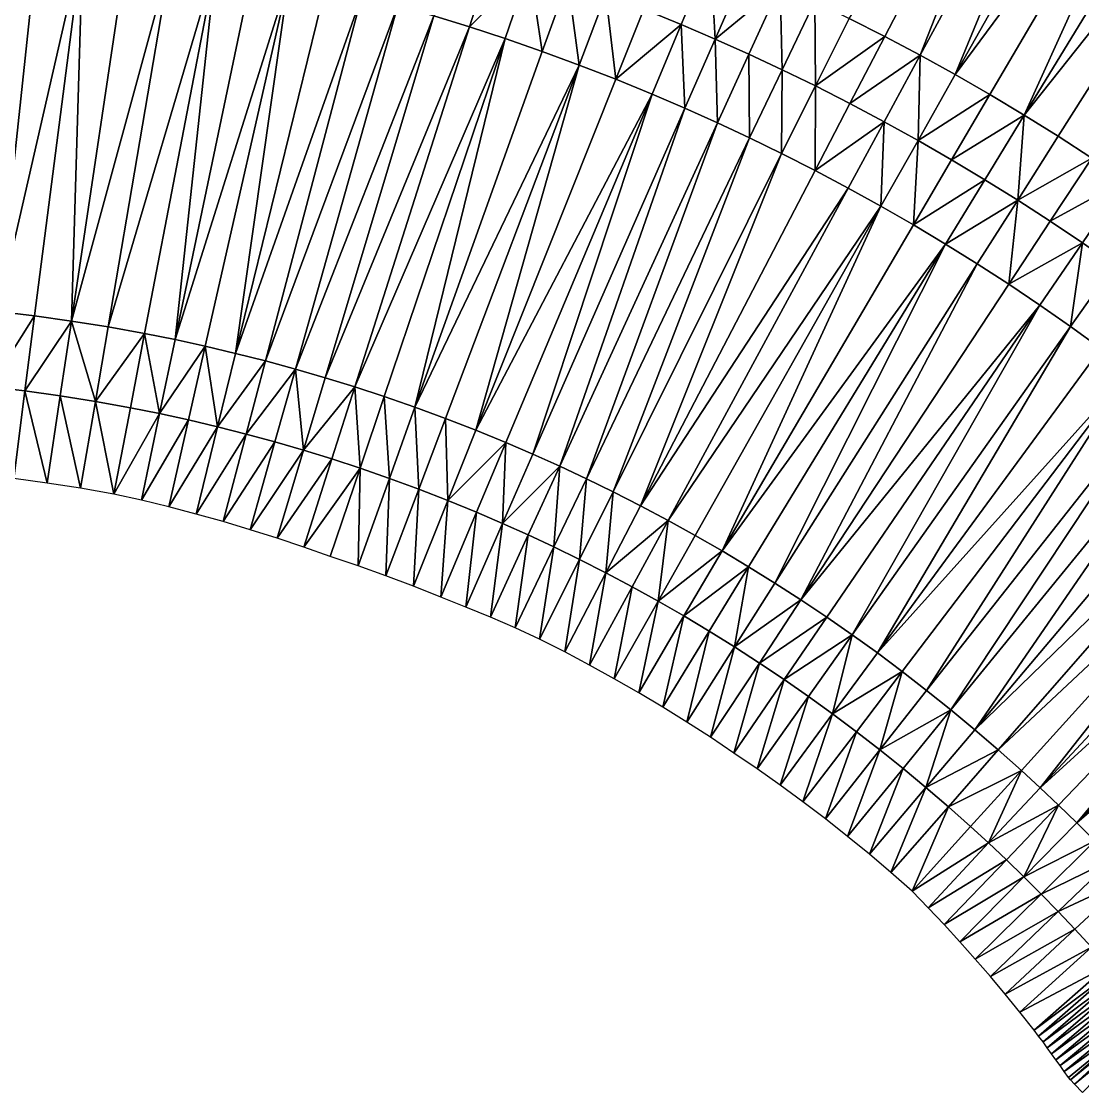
# Model space of a CAD drawing. Extents: x 2699 to 2890, y 1177 to 1225.
# Drawn here: x 2786.2 to 2803.32, y 1191.38 to 1208.67 of the extents above; entities that cross this region are included whole.
import ezdxf

# ---------------------------------------------------------------- set-up
doc = ezdxf.new("R2010")
doc.units = 0

msp = doc.modelspace()

# ---------------------------------------------------------------- linework, layer by layer
for points in [[(2800.126, 1208.422, 597.439), (2799.55, 1208.715, 597.433), (2802.938, 1213.831, 597.622)], [(2800.126, 1208.422, 597.439), (2802.938, 1213.831, 597.622), (2800.696, 1208.119, 597.445)], [(2802.938, 1213.831, 597.622), (2803.601, 1213.479, 597.628), (2800.696, 1208.119, 597.445)], [(2801.261, 1207.807, 597.451), (2800.696, 1208.119, 597.445), (2803.601, 1213.479, 597.628)], [(2801.261, 1207.807, 597.451), (2803.601, 1213.479, 597.628), (2804.257, 1213.116, 597.634)], [(2801.261, 1207.807, 597.451), (2804.257, 1213.116, 597.634), (2804.907, 1212.742, 597.64)], [(2801.261, 1207.807, 597.451), (2804.907, 1212.742, 597.64), (2801.821, 1207.485, 597.457)], [(2802.375, 1207.153, 597.464), (2801.821, 1207.485, 597.457), (2804.907, 1212.742, 597.64)], [(2802.375, 1207.153, 597.464), (2804.907, 1212.742, 597.64), (2805.551, 1212.357, 597.646)], [(2802.375, 1207.153, 597.464), (2805.551, 1212.357, 597.646), (2806.188, 1211.961, 597.652)], [(2802.375, 1207.153, 597.464), (2806.188, 1211.961, 597.652), (2802.924, 1206.812, 597.47)], [(2803.466, 1206.461, 597.476), (2802.924, 1206.812, 597.47), (2806.188, 1211.961, 597.652)], [(2785.987, 1210.093, 597.219), (2786.469, 1210.044, 597.231), (2785.817, 1203.983, 597.17)], [(2786.469, 1210.044, 597.231), (2787.188, 1209.959, 597.249), (2785.817, 1203.983, 597.17)], [(2786.412, 1203.913, 597.194), (2785.817, 1203.983, 597.17), (2787.188, 1209.959, 597.249)], [(2786.412, 1203.913, 597.194), (2787.188, 1209.959, 597.249), (2787.006, 1203.831, 597.218)], [(2787.188, 1209.959, 597.249), (2787.905, 1209.86, 597.266), (2787.006, 1203.831, 597.218)], [(2787.006, 1203.831, 597.218), (2787.905, 1209.86, 597.266), (2788.62, 1209.746, 597.282)], [(2787.597, 1203.736, 597.24), (2787.006, 1203.831, 597.218), (2788.62, 1209.746, 597.282)], [(2787.597, 1203.736, 597.24), (2788.62, 1209.746, 597.282), (2789.333, 1209.617, 597.297)], [(2787.597, 1203.736, 597.24), (2789.333, 1209.617, 597.297), (2788.187, 1203.63, 597.262)], [(2788.677, 1203.532, 597.28), (2788.187, 1203.63, 597.262), (2789.333, 1209.617, 597.297)], [(2789.925, 1209.498, 597.309), (2788.677, 1203.532, 597.28), (2789.333, 1209.617, 597.297)], [(2793.429, 1208.576, 597.372), (2792.852, 1208.755, 597.363), (2793.799, 1209.738, 597.335)], [(2793.429, 1208.576, 597.372), (2793.799, 1209.738, 597.335), (2794.393, 1209.543, 597.344)], [(2796.237, 1208.864, 597.367), (2797.315, 1209.74, 597.41), (2796.843, 1208.616, 597.374)], [(2797.39, 1208.381, 597.379), (2796.843, 1208.616, 597.374), (2797.315, 1209.74, 597.41)], [(2797.88, 1209.498, 597.416), (2797.39, 1208.381, 597.379), (2797.315, 1209.74, 597.41)], [(2788.677, 1203.532, 597.28), (2789.925, 1209.498, 597.309), (2790.515, 1209.37, 597.321)], [(2793.429, 1208.576, 597.372), (2794.393, 1209.543, 597.344), (2794.003, 1208.388, 597.38)], [(2794.601, 1208.18, 597.389), (2794.003, 1208.388, 597.38), (2794.393, 1209.543, 597.344)], [(2795.012, 1209.327, 597.352), (2794.601, 1208.18, 597.389), (2794.393, 1209.543, 597.344)], [(2797.39, 1208.381, 597.379), (2797.88, 1209.498, 597.416), (2798.441, 1209.246, 597.422)], [(2788.677, 1203.532, 597.28), (2790.515, 1209.37, 597.321), (2789.166, 1203.425, 597.297)], [(2789.652, 1203.31, 597.313), (2789.166, 1203.425, 597.297), (2790.515, 1209.37, 597.321)], [(2789.652, 1203.31, 597.313), (2790.515, 1209.37, 597.321), (2791.103, 1209.231, 597.332)], [(2794.601, 1208.18, 597.389), (2795.012, 1209.327, 597.352), (2795.195, 1207.961, 597.396)], [(2795.012, 1209.327, 597.352), (2795.627, 1209.101, 597.36), (2795.195, 1207.961, 597.396)], [(2789.652, 1203.31, 597.313), (2791.103, 1209.231, 597.332), (2791.689, 1209.082, 597.343)], [(2789.652, 1203.31, 597.313), (2791.689, 1209.082, 597.343), (2790.137, 1203.187, 597.329)], [(2790.137, 1203.187, 597.329), (2791.689, 1209.082, 597.343), (2792.272, 1208.923, 597.353)], [(2795.786, 1207.732, 597.404), (2795.195, 1207.961, 597.396), (2795.627, 1209.101, 597.36)], [(2795.786, 1207.732, 597.404), (2795.627, 1209.101, 597.36), (2796.237, 1208.864, 597.367)], [(2797.39, 1208.381, 597.379), (2798.441, 1209.246, 597.422), (2797.933, 1208.138, 597.385)], [(2798.472, 1207.885, 597.391), (2797.933, 1208.138, 597.385), (2798.441, 1209.246, 597.422)], [(2798.472, 1207.885, 597.391), (2798.441, 1209.246, 597.422), (2798.998, 1208.985, 597.428)], [(2790.619, 1203.056, 597.345), (2790.137, 1203.187, 597.329), (2792.272, 1208.923, 597.353)], [(2790.619, 1203.056, 597.345), (2792.272, 1208.923, 597.353), (2792.852, 1208.755, 597.363)], [(2798.472, 1207.885, 597.391), (2798.998, 1208.985, 597.428), (2799.006, 1207.624, 597.397)], [(2798.998, 1208.985, 597.428), (2799.55, 1208.715, 597.433), (2799.006, 1207.624, 597.397)], [(2790.619, 1203.056, 597.345), (2792.852, 1208.755, 597.363), (2791.099, 1202.916, 597.36)], [(2791.099, 1202.916, 597.36), (2792.852, 1208.755, 597.363), (2793.429, 1208.576, 597.372)], [(2795.786, 1207.732, 597.404), (2796.237, 1208.864, 597.367), (2796.843, 1208.616, 597.374)], [(2791.577, 1202.768, 597.374), (2791.099, 1202.916, 597.36), (2793.429, 1208.576, 597.372)], [(2791.577, 1202.768, 597.374), (2793.429, 1208.576, 597.372), (2794.003, 1208.388, 597.38)], [(2795.786, 1207.732, 597.404), (2796.843, 1208.616, 597.374), (2796.372, 1207.492, 597.41)], [(2796.9, 1207.265, 597.416), (2796.372, 1207.492, 597.41), (2796.843, 1208.616, 597.374)], [(2797.39, 1208.381, 597.379), (2796.9, 1207.265, 597.416), (2796.843, 1208.616, 597.374)], [(2799.006, 1207.624, 597.397), (2799.55, 1208.715, 597.433), (2800.126, 1208.422, 597.439)], [(2799.563, 1207.341, 597.403), (2799.006, 1207.624, 597.397), (2800.126, 1208.422, 597.439)], [(2799.563, 1207.341, 597.403), (2800.126, 1208.422, 597.439), (2800.696, 1208.119, 597.445)], [(2791.577, 1202.768, 597.374), (2794.003, 1208.388, 597.38), (2792.052, 1202.612, 597.388)], [(2792.547, 1202.44, 597.402), (2792.052, 1202.612, 597.388), (2794.003, 1208.388, 597.38)], [(2794.601, 1208.18, 597.389), (2792.547, 1202.44, 597.402), (2794.003, 1208.388, 597.38)], [(2796.9, 1207.265, 597.416), (2797.39, 1208.381, 597.379), (2797.425, 1207.029, 597.422)], [(2797.39, 1208.381, 597.379), (2797.933, 1208.138, 597.385), (2797.425, 1207.029, 597.422)], [(2792.547, 1202.44, 597.402), (2794.601, 1208.18, 597.389), (2795.195, 1207.961, 597.396)], [(2797.946, 1206.785, 597.428), (2797.425, 1207.029, 597.422), (2797.933, 1208.138, 597.385)], [(2797.946, 1206.785, 597.428), (2797.933, 1208.138, 597.385), (2798.472, 1207.885, 597.391)], [(2799.563, 1207.341, 597.403), (2800.696, 1208.119, 597.445), (2800.115, 1207.047, 597.409)], [(2800.662, 1206.745, 597.415), (2800.115, 1207.047, 597.409), (2800.696, 1208.119, 597.445)], [(2800.662, 1206.745, 597.415), (2800.696, 1208.119, 597.445), (2801.261, 1207.807, 597.451)], [(2792.547, 1202.44, 597.402), (2795.195, 1207.961, 597.396), (2793.039, 1202.259, 597.415)], [(2793.527, 1202.069, 597.428), (2793.039, 1202.259, 597.415), (2795.195, 1207.961, 597.396)], [(2793.527, 1202.069, 597.428), (2795.195, 1207.961, 597.396), (2795.786, 1207.732, 597.404)], [(2797.946, 1206.785, 597.428), (2798.472, 1207.885, 597.391), (2798.462, 1206.533, 597.433)], [(2798.472, 1207.885, 597.391), (2799.006, 1207.624, 597.397), (2798.462, 1206.533, 597.433)], [(2793.527, 1202.069, 597.428), (2795.786, 1207.732, 597.404), (2796.372, 1207.492, 597.41)], [(2800.662, 1206.745, 597.415), (2801.261, 1207.807, 597.451), (2801.821, 1207.485, 597.457)], [(2799.001, 1206.259, 597.439), (2798.462, 1206.533, 597.433), (2799.006, 1207.624, 597.397)], [(2799.563, 1207.341, 597.403), (2799.001, 1206.259, 597.439), (2799.006, 1207.624, 597.397)], [(2793.527, 1202.069, 597.428), (2796.372, 1207.492, 597.41), (2794.012, 1201.871, 597.44)], [(2794.45, 1201.683, 597.451), (2794.012, 1201.871, 597.44), (2796.372, 1207.492, 597.41)], [(2796.9, 1207.265, 597.416), (2794.45, 1201.683, 597.451), (2796.372, 1207.492, 597.41)], [(2800.662, 1206.745, 597.415), (2801.821, 1207.485, 597.457), (2801.204, 1206.433, 597.421)], [(2801.204, 1206.433, 597.421), (2801.821, 1207.485, 597.457), (2802.375, 1207.153, 597.464)], [(2794.45, 1201.683, 597.451), (2796.9, 1207.265, 597.416), (2794.884, 1201.488, 597.462)], [(2796.9, 1207.265, 597.416), (2797.425, 1207.029, 597.422), (2794.884, 1201.488, 597.462)], [(2799.001, 1206.259, 597.439), (2799.563, 1207.341, 597.403), (2800.115, 1207.047, 597.409)], [(2795.315, 1201.286, 597.473), (2794.884, 1201.488, 597.462), (2797.425, 1207.029, 597.422)], [(2795.315, 1201.286, 597.473), (2797.425, 1207.029, 597.422), (2797.946, 1206.785, 597.428)], [(2799.001, 1206.259, 597.439), (2800.115, 1207.047, 597.409), (2799.534, 1205.976, 597.445)], [(2800.063, 1205.683, 597.451), (2799.534, 1205.976, 597.445), (2800.115, 1207.047, 597.409)], [(2800.063, 1205.683, 597.451), (2800.115, 1207.047, 597.409), (2800.662, 1206.745, 597.415)], [(2801.74, 1206.112, 597.427), (2801.204, 1206.433, 597.421), (2802.375, 1207.153, 597.464)], [(2801.74, 1206.112, 597.427), (2802.375, 1207.153, 597.464), (2802.271, 1205.782, 597.433)], [(2802.375, 1207.153, 597.464), (2802.924, 1206.812, 597.47), (2802.271, 1205.782, 597.433)], [(2795.315, 1201.286, 597.473), (2797.946, 1206.785, 597.428), (2795.743, 1201.077, 597.484)], [(2797.946, 1206.785, 597.428), (2798.462, 1206.533, 597.433), (2795.743, 1201.077, 597.484)], [(2800.063, 1205.683, 597.451), (2800.662, 1206.745, 597.415), (2800.587, 1205.382, 597.457)], [(2800.662, 1206.745, 597.415), (2801.204, 1206.433, 597.421), (2800.587, 1205.382, 597.457)], [(2802.271, 1205.782, 597.433), (2802.924, 1206.812, 597.47), (2803.466, 1206.461, 597.476)], [(2796.188, 1200.851, 597.495), (2795.743, 1201.077, 597.484), (2798.462, 1206.533, 597.433)], [(2799.001, 1206.259, 597.439), (2796.188, 1200.851, 597.495), (2798.462, 1206.533, 597.433)], [(2801.74, 1206.112, 597.427), (2800.587, 1205.382, 597.457), (2801.204, 1206.433, 597.421)], [(2802.796, 1205.443, 597.439), (2802.271, 1205.782, 597.433), (2803.466, 1206.461, 597.476)], [(2802.796, 1205.443, 597.439), (2803.466, 1206.461, 597.476), (2804.003, 1206.102, 597.482)], [(2796.188, 1200.851, 597.495), (2799.001, 1206.259, 597.439), (2799.534, 1205.976, 597.445)], [(2796.188, 1200.851, 597.495), (2799.534, 1205.976, 597.445), (2796.63, 1200.616, 597.507)], [(2796.63, 1200.616, 597.507), (2799.534, 1205.976, 597.445), (2800.063, 1205.683, 597.451)], [(2801.105, 1205.072, 597.464), (2800.587, 1205.382, 597.457), (2801.74, 1206.112, 597.427)], [(2801.105, 1205.072, 597.464), (2801.74, 1206.112, 597.427), (2802.271, 1205.782, 597.433)], [(2802.796, 1205.443, 597.439), (2804.003, 1206.102, 597.482), (2803.315, 1205.095, 597.445)], [(2803.828, 1204.738, 597.451), (2803.315, 1205.095, 597.445), (2804.003, 1206.102, 597.482)], [(2797.067, 1200.374, 597.518), (2796.63, 1200.616, 597.507), (2800.063, 1205.683, 597.451)], [(2797.067, 1200.374, 597.518), (2800.063, 1205.683, 597.451), (2797.501, 1200.125, 597.529)], [(2800.063, 1205.683, 597.451), (2800.587, 1205.382, 597.457), (2797.501, 1200.125, 597.529)], [(2801.105, 1205.072, 597.464), (2802.271, 1205.782, 597.433), (2801.618, 1204.752, 597.47)], [(2802.126, 1204.425, 597.476), (2801.618, 1204.752, 597.47), (2802.271, 1205.782, 597.433)], [(2802.126, 1204.425, 597.476), (2802.271, 1205.782, 597.433), (2802.796, 1205.443, 597.439)], [(2801.105, 1205.072, 597.464), (2797.501, 1200.125, 597.529), (2800.587, 1205.382, 597.457)], [(2802.126, 1204.425, 597.476), (2802.796, 1205.443, 597.439), (2803.315, 1205.095, 597.445)], [(2797.93, 1199.868, 597.541), (2797.501, 1200.125, 597.529), (2801.105, 1205.072, 597.464)], [(2797.93, 1199.868, 597.541), (2801.105, 1205.072, 597.464), (2798.354, 1199.604, 597.552)], [(2801.105, 1205.072, 597.464), (2801.618, 1204.752, 597.47), (2798.354, 1199.604, 597.552)], [(2802.126, 1204.425, 597.476), (2803.315, 1205.095, 597.445), (2802.627, 1204.088, 597.482)], [(2803.123, 1203.743, 597.488), (2802.627, 1204.088, 597.482), (2803.315, 1205.095, 597.445)], [(2803.828, 1204.738, 597.451), (2803.123, 1203.743, 597.488), (2803.315, 1205.095, 597.445)], [(2798.774, 1199.332, 597.564), (2798.354, 1199.604, 597.552), (2801.618, 1204.752, 597.47)], [(2798.774, 1199.332, 597.564), (2801.618, 1204.752, 597.47), (2802.126, 1204.425, 597.476)], [(2803.123, 1203.743, 597.488), (2803.828, 1204.738, 597.451), (2803.613, 1203.39, 597.494)], [(2798.774, 1199.332, 597.564), (2802.126, 1204.425, 597.476), (2802.627, 1204.088, 597.482)], [(2798.774, 1199.332, 597.564), (2802.627, 1204.088, 597.482), (2799.19, 1199.054, 597.575)], [(2799.6, 1198.769, 597.587), (2799.19, 1199.054, 597.575), (2802.627, 1204.088, 597.482)], [(2803.123, 1203.743, 597.488), (2799.6, 1198.769, 597.587), (2802.627, 1204.088, 597.482)], [(2785.687, 1202.771, 597.134), (2785.817, 1203.983, 597.17), (2786.412, 1203.913, 597.194)], [(2786.257, 1202.704, 597.158), (2785.687, 1202.771, 597.134), (2786.412, 1203.913, 597.194)], [(2786.257, 1202.704, 597.158), (2786.412, 1203.913, 597.194), (2787.006, 1203.831, 597.218)], [(2786.257, 1202.704, 597.158), (2787.006, 1203.831, 597.218), (2786.826, 1202.625, 597.181)], [(2787.393, 1202.534, 597.204), (2786.826, 1202.625, 597.181), (2787.006, 1203.831, 597.218)], [(2787.393, 1202.534, 597.204), (2787.006, 1203.831, 597.218), (2787.597, 1203.736, 597.24)], [(2787.393, 1202.534, 597.204), (2787.597, 1203.736, 597.24), (2788.187, 1203.63, 597.262)], [(2799.6, 1198.769, 597.587), (2803.123, 1203.743, 597.488), (2800.006, 1198.476, 597.598)], [(2803.123, 1203.743, 597.488), (2803.613, 1203.39, 597.494), (2800.006, 1198.476, 597.598)], [(2787.393, 1202.534, 597.204), (2788.187, 1203.63, 597.262), (2787.958, 1202.432, 597.225)], [(2788.428, 1202.338, 597.243), (2787.958, 1202.432, 597.225), (2788.187, 1203.63, 597.262)], [(2788.677, 1203.532, 597.28), (2788.428, 1202.338, 597.243), (2788.187, 1203.63, 597.262)], [(2788.428, 1202.338, 597.243), (2788.677, 1203.532, 597.28), (2789.166, 1203.425, 597.297)], [(2788.428, 1202.338, 597.243), (2789.166, 1203.425, 597.297), (2788.896, 1202.236, 597.26)], [(2789.362, 1202.126, 597.277), (2788.896, 1202.236, 597.26), (2789.166, 1203.425, 597.297)], [(2789.362, 1202.126, 597.277), (2789.166, 1203.425, 597.297), (2789.652, 1203.31, 597.313)], [(2800.006, 1198.476, 597.598), (2803.613, 1203.39, 597.494), (2804.097, 1203.028, 597.5)], [(2789.362, 1202.126, 597.277), (2789.652, 1203.31, 597.313), (2790.137, 1203.187, 597.329)], [(2789.362, 1202.126, 597.277), (2790.137, 1203.187, 597.329), (2789.827, 1202.008, 597.293)], [(2789.827, 1202.008, 597.293), (2790.137, 1203.187, 597.329), (2790.619, 1203.056, 597.345)], [(2790.289, 1201.882, 597.308), (2789.827, 1202.008, 597.293), (2790.619, 1203.056, 597.345)], [(2790.289, 1201.882, 597.308), (2790.619, 1203.056, 597.345), (2790.749, 1201.748, 597.323)], [(2790.619, 1203.056, 597.345), (2791.099, 1202.916, 597.36), (2790.749, 1201.748, 597.323)], [(2790.749, 1201.748, 597.323), (2791.099, 1202.916, 597.36), (2791.577, 1202.768, 597.374)], [(2800.406, 1198.177, 597.609), (2800.006, 1198.476, 597.598), (2804.097, 1203.028, 597.5)], [(2800.406, 1198.177, 597.609), (2804.097, 1203.028, 597.5), (2800.801, 1197.871, 597.621)], [(2804.097, 1203.028, 597.5), (2804.575, 1202.658, 597.506), (2800.801, 1197.871, 597.621)], [(2786.257, 1202.704, 597.158), (2786.076, 1201.289, 596.801), (2785.687, 1202.771, 597.134)], [(2786.076, 1201.289, 596.801), (2786.257, 1202.704, 597.158), (2786.616, 1201.217, 596.825)], [(2786.257, 1202.704, 597.158), (2786.826, 1202.625, 597.181), (2786.616, 1201.217, 596.825)], [(2791.207, 1201.607, 597.337), (2790.749, 1201.748, 597.323), (2791.577, 1202.768, 597.374)], [(2791.207, 1201.607, 597.337), (2791.577, 1202.768, 597.374), (2791.662, 1201.457, 597.351)], [(2791.577, 1202.768, 597.374), (2792.052, 1202.612, 597.388), (2791.662, 1201.457, 597.351)], [(2787.154, 1201.134, 596.848), (2786.616, 1201.217, 596.825), (2786.826, 1202.625, 597.181)], [(2787.154, 1201.134, 596.848), (2786.826, 1202.625, 597.181), (2787.393, 1202.534, 597.204)], [(2787.154, 1201.134, 596.848), (2787.393, 1202.534, 597.204), (2787.691, 1201.039, 596.871)], [(2787.393, 1202.534, 597.204), (2787.958, 1202.432, 597.225), (2787.691, 1201.039, 596.871)], [(2792.136, 1201.292, 597.365), (2791.662, 1201.457, 597.351), (2792.052, 1202.612, 597.388)], [(2792.547, 1202.44, 597.402), (2792.136, 1201.292, 597.365), (2792.052, 1202.612, 597.388)], [(2801.191, 1197.558, 597.632), (2800.801, 1197.871, 597.621), (2804.575, 1202.658, 597.506)], [(2805.046, 1202.28, 597.512), (2801.191, 1197.558, 597.632), (2804.575, 1202.658, 597.506)], [(2787.958, 1202.432, 597.225), (2788.428, 1202.338, 597.243), (2787.691, 1201.039, 596.871)], [(2792.136, 1201.292, 597.365), (2792.547, 1202.44, 597.402), (2792.608, 1201.119, 597.379)], [(2792.547, 1202.44, 597.402), (2793.039, 1202.259, 597.415), (2792.608, 1201.119, 597.379)], [(2788.135, 1200.94, 596.886), (2787.691, 1201.039, 596.871), (2788.428, 1202.338, 597.243)], [(2788.135, 1200.94, 596.886), (2788.428, 1202.338, 597.243), (2788.896, 1202.236, 597.26)], [(2788.135, 1200.94, 596.886), (2788.896, 1202.236, 597.26), (2788.577, 1200.832, 596.9)], [(2788.577, 1200.832, 596.9), (2788.896, 1202.236, 597.26), (2789.362, 1202.126, 597.277)], [(2793.076, 1200.937, 597.392), (2792.608, 1201.119, 597.379), (2793.039, 1202.259, 597.415)], [(2793.076, 1200.937, 597.392), (2793.039, 1202.259, 597.415), (2793.527, 1202.069, 597.428)], [(2801.191, 1197.558, 597.632), (2805.046, 1202.28, 597.512), (2801.576, 1197.238, 597.644)], [(2805.046, 1202.28, 597.512), (2805.511, 1201.894, 597.518), (2801.576, 1197.238, 597.644)], [(2789.017, 1200.717, 596.914), (2788.577, 1200.832, 596.9), (2789.362, 1202.126, 597.277)], [(2789.017, 1200.717, 596.914), (2789.362, 1202.126, 597.277), (2789.827, 1202.008, 597.293)], [(2789.017, 1200.717, 596.914), (2789.827, 1202.008, 597.293), (2789.455, 1200.595, 596.927)], [(2789.455, 1200.595, 596.927), (2789.827, 1202.008, 597.293), (2790.289, 1201.882, 597.308)], [(2793.076, 1200.937, 597.392), (2793.527, 1202.069, 597.428), (2794.012, 1201.871, 597.44)], [(2789.89, 1200.465, 596.94), (2789.455, 1200.595, 596.927), (2790.289, 1201.882, 597.308)], [(2789.89, 1200.465, 596.94), (2790.289, 1201.882, 597.308), (2790.749, 1201.748, 597.323)], [(2793.076, 1200.937, 597.392), (2794.012, 1201.871, 597.44), (2793.54, 1200.747, 597.404)], [(2793.96, 1200.567, 597.415), (2793.54, 1200.747, 597.404), (2794.012, 1201.871, 597.44)], [(2794.45, 1201.683, 597.451), (2793.96, 1200.567, 597.415), (2794.012, 1201.871, 597.44)], [(2801.576, 1197.238, 597.644), (2805.511, 1201.894, 597.518), (2805.969, 1201.5, 597.524)], [(2789.89, 1200.465, 596.94), (2790.749, 1201.748, 597.323), (2790.323, 1200.328, 596.952)], [(2790.323, 1200.328, 596.952), (2790.749, 1201.748, 597.323), (2791.207, 1201.607, 597.337)], [(2793.96, 1200.567, 597.415), (2794.45, 1201.683, 597.451), (2794.884, 1201.488, 597.462)], [(2790.753, 1200.184, 596.964), (2790.323, 1200.328, 596.952), (2791.207, 1201.607, 597.337)], [(2790.753, 1200.184, 596.964), (2791.207, 1201.607, 597.337), (2791.662, 1201.457, 597.351)], [(2793.96, 1200.567, 597.415), (2794.884, 1201.488, 597.462), (2794.376, 1200.38, 597.426)], [(2794.789, 1200.186, 597.436), (2794.376, 1200.38, 597.426), (2794.884, 1201.488, 597.462)], [(2794.789, 1200.186, 597.436), (2794.884, 1201.488, 597.462), (2795.315, 1201.286, 597.473)], [(2801.955, 1196.912, 597.655), (2801.576, 1197.238, 597.644), (2805.969, 1201.5, 597.524)], [(2801.955, 1196.912, 597.655), (2805.969, 1201.5, 597.524), (2806.42, 1201.098, 597.53)], [(2790.753, 1200.184, 596.964), (2791.662, 1201.457, 597.351), (2791.181, 1200.032, 596.975)], [(2791.631, 1199.88, 596.99), (2791.181, 1200.032, 596.975), (2791.662, 1201.457, 597.351)], [(2792.136, 1201.292, 597.365), (2791.631, 1199.88, 596.99), (2791.662, 1201.457, 597.351)], [(2791.631, 1199.88, 596.99), (2792.136, 1201.292, 597.365), (2792.079, 1199.72, 597.005)], [(2792.136, 1201.292, 597.365), (2792.608, 1201.119, 597.379), (2792.079, 1199.72, 597.005)], [(2794.789, 1200.186, 597.436), (2795.315, 1201.286, 597.473), (2795.199, 1199.986, 597.447)], [(2795.315, 1201.286, 597.473), (2795.743, 1201.077, 597.484), (2795.199, 1199.986, 597.447)], [(2792.523, 1199.552, 597.019), (2792.079, 1199.72, 597.005), (2792.608, 1201.119, 597.379)], [(2792.523, 1199.552, 597.019), (2792.608, 1201.119, 597.379), (2793.076, 1200.937, 597.392)], [(2795.626, 1199.769, 597.459), (2795.199, 1199.986, 597.447), (2795.743, 1201.077, 597.484)], [(2796.188, 1200.851, 597.495), (2795.626, 1199.769, 597.459), (2795.743, 1201.077, 597.484)], [(2801.955, 1196.912, 597.655), (2806.42, 1201.098, 597.53), (2802.329, 1196.58, 597.666)], [(2802.631, 1196.302, 597.676), (2802.329, 1196.58, 597.666), (2806.42, 1201.098, 597.53)], [(2806.786, 1200.763, 597.535), (2802.631, 1196.302, 597.676), (2806.42, 1201.098, 597.53)], [(2792.523, 1199.552, 597.019), (2793.076, 1200.937, 597.392), (2792.965, 1199.376, 597.032)], [(2793.076, 1200.937, 597.392), (2793.54, 1200.747, 597.404), (2792.965, 1199.376, 597.032)], [(2795.626, 1199.769, 597.459), (2796.188, 1200.851, 597.495), (2796.63, 1200.616, 597.507)], [(2793.367, 1199.217, 597.046), (2792.965, 1199.376, 597.032), (2793.54, 1200.747, 597.404)], [(2793.96, 1200.567, 597.415), (2793.367, 1199.217, 597.046), (2793.54, 1200.747, 597.404)], [(2795.626, 1199.769, 597.459), (2796.63, 1200.616, 597.507), (2796.049, 1199.544, 597.47)], [(2796.468, 1199.312, 597.482), (2796.049, 1199.544, 597.47), (2796.63, 1200.616, 597.507)], [(2796.468, 1199.312, 597.482), (2796.63, 1200.616, 597.507), (2797.067, 1200.374, 597.518)], [(2802.631, 1196.302, 597.676), (2806.786, 1200.763, 597.535), (2807.147, 1200.422, 597.54)], [(2793.367, 1199.217, 597.046), (2793.96, 1200.567, 597.415), (2793.766, 1199.051, 597.06)], [(2793.96, 1200.567, 597.415), (2794.376, 1200.38, 597.426), (2793.766, 1199.051, 597.06)], [(2794.163, 1198.879, 597.074), (2793.766, 1199.051, 597.06), (2794.376, 1200.38, 597.426)], [(2794.163, 1198.879, 597.074), (2794.376, 1200.38, 597.426), (2794.789, 1200.186, 597.436)], [(2796.468, 1199.312, 597.482), (2797.067, 1200.374, 597.518), (2797.501, 1200.125, 597.529)], [(2802.631, 1196.302, 597.676), (2807.147, 1200.422, 597.54), (2802.93, 1196.02, 597.685)], [(2803.225, 1195.733, 597.695), (2802.93, 1196.02, 597.685), (2807.147, 1200.422, 597.54)], [(2803.225, 1195.733, 597.695), (2807.147, 1200.422, 597.54), (2807.503, 1200.075, 597.545)], [(2794.163, 1198.879, 597.074), (2794.789, 1200.186, 597.436), (2794.557, 1198.7, 597.088)], [(2794.789, 1200.186, 597.436), (2795.199, 1199.986, 597.447), (2794.557, 1198.7, 597.088)], [(2796.468, 1199.312, 597.482), (2797.501, 1200.125, 597.529), (2796.883, 1199.073, 597.493)], [(2796.883, 1199.073, 597.493), (2797.501, 1200.125, 597.529), (2797.93, 1199.868, 597.541)], [(2794.963, 1198.494, 597.099), (2794.557, 1198.7, 597.088), (2795.199, 1199.986, 597.447)], [(2795.626, 1199.769, 597.459), (2794.963, 1198.494, 597.099), (2795.199, 1199.986, 597.447)], [(2803.225, 1195.733, 597.695), (2807.503, 1200.075, 597.545), (2807.855, 1199.724, 597.55)], [(2794.963, 1198.494, 597.099), (2795.626, 1199.769, 597.459), (2795.364, 1198.281, 597.111)], [(2795.626, 1199.769, 597.459), (2796.049, 1199.544, 597.47), (2795.364, 1198.281, 597.111)], [(2797.295, 1198.827, 597.504), (2796.883, 1199.073, 597.493), (2797.93, 1199.868, 597.541)], [(2797.295, 1198.827, 597.504), (2797.93, 1199.868, 597.541), (2797.701, 1198.574, 597.516)], [(2797.93, 1199.868, 597.541), (2798.354, 1199.604, 597.552), (2797.701, 1198.574, 597.516)], [(2797.701, 1198.574, 597.516), (2798.354, 1199.604, 597.552), (2798.774, 1199.332, 597.564)], [(2803.225, 1195.733, 597.695), (2807.855, 1199.724, 597.55), (2803.516, 1195.443, 597.704)], [(2795.762, 1198.061, 597.122), (2795.364, 1198.281, 597.111), (2796.049, 1199.544, 597.47)], [(2795.762, 1198.061, 597.122), (2796.049, 1199.544, 597.47), (2796.468, 1199.312, 597.482)], [(2795.762, 1198.061, 597.122), (2796.468, 1199.312, 597.482), (2796.156, 1197.835, 597.134)], [(2796.468, 1199.312, 597.482), (2796.883, 1199.073, 597.493), (2796.156, 1197.835, 597.134)], [(2798.104, 1198.314, 597.527), (2797.701, 1198.574, 597.516), (2798.774, 1199.332, 597.564)], [(2798.104, 1198.314, 597.527), (2798.774, 1199.332, 597.564), (2799.19, 1199.054, 597.575)], [(2796.547, 1197.601, 597.145), (2796.156, 1197.835, 597.134), (2796.883, 1199.073, 597.493)], [(2797.295, 1198.827, 597.504), (2796.547, 1197.601, 597.145), (2796.883, 1199.073, 597.493)], [(2798.104, 1198.314, 597.527), (2799.19, 1199.054, 597.575), (2798.502, 1198.047, 597.539)], [(2799.19, 1199.054, 597.575), (2799.6, 1198.769, 597.587), (2798.502, 1198.047, 597.539)], [(2796.547, 1197.601, 597.145), (2797.295, 1198.827, 597.504), (2796.933, 1197.362, 597.157)], [(2797.295, 1198.827, 597.504), (2797.701, 1198.574, 597.516), (2796.933, 1197.362, 597.157)], [(2798.895, 1197.774, 597.55), (2798.502, 1198.047, 597.539), (2799.6, 1198.769, 597.587)], [(2798.895, 1197.774, 597.55), (2799.6, 1198.769, 597.587), (2799.284, 1197.493, 597.561)], [(2799.6, 1198.769, 597.587), (2800.006, 1198.476, 597.598), (2799.284, 1197.493, 597.561)], [(2797.315, 1197.115, 597.168), (2796.933, 1197.362, 597.157), (2797.701, 1198.574, 597.516)], [(2797.315, 1197.115, 597.168), (2797.701, 1198.574, 597.516), (2798.104, 1198.314, 597.527)], [(2799.284, 1197.493, 597.561), (2800.006, 1198.476, 597.598), (2800.406, 1198.177, 597.609)], [(2797.315, 1197.115, 597.168), (2798.104, 1198.314, 597.527), (2797.693, 1196.862, 597.18)], [(2798.104, 1198.314, 597.527), (2798.502, 1198.047, 597.539), (2797.693, 1196.862, 597.18)], [(2798.068, 1196.606, 597.192), (2797.693, 1196.862, 597.18), (2798.502, 1198.047, 597.539)], [(2798.895, 1197.774, 597.55), (2798.068, 1196.606, 597.192), (2798.502, 1198.047, 597.539)], [(2799.668, 1197.206, 597.573), (2799.284, 1197.493, 597.561), (2800.406, 1198.177, 597.609)], [(2799.668, 1197.206, 597.573), (2800.406, 1198.177, 597.609), (2800.047, 1196.913, 597.584)], [(2800.406, 1198.177, 597.609), (2800.801, 1197.871, 597.621), (2800.047, 1196.913, 597.584)], [(2800.047, 1196.913, 597.584), (2800.801, 1197.871, 597.621), (2801.191, 1197.558, 597.632)], [(2798.068, 1196.606, 597.192), (2798.895, 1197.774, 597.55), (2798.439, 1196.343, 597.204)], [(2798.895, 1197.774, 597.55), (2799.284, 1197.493, 597.561), (2798.439, 1196.343, 597.204)], [(2800.42, 1196.613, 597.596), (2800.047, 1196.913, 597.584), (2801.191, 1197.558, 597.632)], [(2800.42, 1196.613, 597.596), (2801.191, 1197.558, 597.632), (2800.789, 1196.307, 597.607)], [(2801.191, 1197.558, 597.632), (2801.576, 1197.238, 597.644), (2800.789, 1196.307, 597.607)], [(2798.806, 1196.073, 597.217), (2798.439, 1196.343, 597.204), (2799.284, 1197.493, 597.561)], [(2798.806, 1196.073, 597.217), (2799.284, 1197.493, 597.561), (2799.668, 1197.206, 597.573)], [(2798.806, 1196.073, 597.217), (2799.668, 1197.206, 597.573), (2799.167, 1195.798, 597.229)], [(2799.668, 1197.206, 597.573), (2800.047, 1196.913, 597.584), (2799.167, 1195.798, 597.229)], [(2800.789, 1196.307, 597.607), (2801.576, 1197.238, 597.644), (2801.955, 1196.912, 597.655)], [(2799.525, 1195.516, 597.241), (2799.167, 1195.798, 597.229), (2800.047, 1196.913, 597.584)], [(2800.42, 1196.613, 597.596), (2799.525, 1195.516, 597.241), (2800.047, 1196.913, 597.584)], [(2801.152, 1195.995, 597.618), (2800.789, 1196.307, 597.607), (2801.955, 1196.912, 597.655)], [(2801.152, 1195.995, 597.618), (2801.955, 1196.912, 597.655), (2802.329, 1196.58, 597.666)], [(2799.525, 1195.516, 597.241), (2800.42, 1196.613, 597.596), (2799.877, 1195.228, 597.254)], [(2800.42, 1196.613, 597.596), (2800.789, 1196.307, 597.607), (2799.877, 1195.228, 597.254)], [(2801.152, 1195.995, 597.618), (2802.329, 1196.58, 597.666), (2801.51, 1195.676, 597.63)], [(2801.8, 1195.41, 597.639), (2801.51, 1195.676, 597.63), (2802.329, 1196.58, 597.666)], [(2802.631, 1196.302, 597.676), (2801.8, 1195.41, 597.639), (2802.329, 1196.58, 597.666)], [(2800.224, 1194.934, 597.266), (2799.877, 1195.228, 597.254), (2800.789, 1196.307, 597.607)], [(2800.224, 1194.934, 597.266), (2800.789, 1196.307, 597.607), (2801.152, 1195.995, 597.618)], [(2801.8, 1195.41, 597.639), (2802.631, 1196.302, 597.676), (2802.93, 1196.02, 597.685)], [(2800.224, 1194.934, 597.266), (2801.152, 1195.995, 597.618), (2800.567, 1194.634, 597.278)], [(2801.152, 1195.995, 597.618), (2801.51, 1195.676, 597.63), (2800.567, 1194.634, 597.278)], [(2801.8, 1195.41, 597.639), (2802.93, 1196.02, 597.685), (2802.087, 1195.139, 597.649)], [(2802.369, 1194.865, 597.658), (2802.087, 1195.139, 597.649), (2802.93, 1196.02, 597.685)], [(2802.369, 1194.865, 597.658), (2802.93, 1196.02, 597.685), (2803.225, 1195.733, 597.695)], [(2800.567, 1194.634, 597.278), (2801.51, 1195.676, 597.63), (2801.8, 1195.41, 597.639)], [(2802.369, 1194.865, 597.658), (2803.225, 1195.733, 597.695), (2803.516, 1195.443, 597.704)], [(2802.369, 1194.865, 597.658), (2803.516, 1195.443, 597.704), (2802.648, 1194.586, 597.667)], [(2802.648, 1194.586, 597.667), (2803.516, 1195.443, 597.704), (2803.802, 1195.148, 597.713)], [(2800.827, 1194.365, 597.282), (2800.567, 1194.634, 597.278), (2801.8, 1195.41, 597.639)], [(2800.827, 1194.365, 597.282), (2801.8, 1195.41, 597.639), (2802.087, 1195.139, 597.649)], [(2800.827, 1194.365, 597.282), (2802.087, 1195.139, 597.649), (2801.084, 1194.093, 597.286)], [(2801.084, 1194.093, 597.286), (2802.087, 1195.139, 597.649), (2802.369, 1194.865, 597.658)], [(2802.922, 1194.304, 597.677), (2802.648, 1194.586, 597.667), (2803.802, 1195.148, 597.713)], [(2802.922, 1194.304, 597.677), (2803.802, 1195.148, 597.713), (2804.085, 1194.85, 597.723)], [(2801.337, 1193.817, 597.29), (2801.084, 1194.093, 597.286), (2802.369, 1194.865, 597.658)], [(2801.337, 1193.817, 597.29), (2802.369, 1194.865, 597.658), (2802.648, 1194.586, 597.667)], [(2802.922, 1194.304, 597.677), (2804.085, 1194.85, 597.723), (2803.193, 1194.018, 597.686)], [(2803.46, 1193.728, 597.695), (2803.193, 1194.018, 597.686), (2804.085, 1194.85, 597.723)], [(2801.337, 1193.817, 597.29), (2802.648, 1194.586, 597.667), (2801.585, 1193.538, 597.294)], [(2801.585, 1193.538, 597.294), (2802.648, 1194.586, 597.667), (2802.922, 1194.304, 597.677)], [(2801.83, 1193.256, 597.298), (2801.585, 1193.538, 597.294), (2802.922, 1194.304, 597.677)], [(2801.83, 1193.256, 597.298), (2802.922, 1194.304, 597.677), (2803.193, 1194.018, 597.686)], [(2801.83, 1193.256, 597.298), (2803.193, 1194.018, 597.686), (2802.07, 1192.97, 597.302)], [(2802.07, 1192.97, 597.302), (2803.193, 1194.018, 597.686), (2803.46, 1193.728, 597.695)], [(2802.306, 1192.681, 597.306), (2802.07, 1192.97, 597.302), (2803.46, 1193.728, 597.695)], [(2802.306, 1192.681, 597.306), (2803.46, 1193.728, 597.695), (2803.722, 1193.434, 597.705)], [(2802.306, 1192.681, 597.306), (2803.722, 1193.434, 597.705), (2802.537, 1192.39, 597.31)], [(2802.537, 1192.39, 597.31), (2803.722, 1193.434, 597.705), (2803.804, 1193.341, 597.708)], [(2802.608, 1192.295, 597.311), (2802.537, 1192.39, 597.31), (2803.804, 1193.341, 597.708)], [(2803.804, 1193.341, 597.708), (2803.886, 1193.247, 597.711), (2802.608, 1192.295, 597.311)], [(2802.608, 1192.295, 597.311), (2803.886, 1193.247, 597.711), (2802.678, 1192.2, 597.311)], [(2802.678, 1192.2, 597.311), (2803.886, 1193.247, 597.711), (2803.967, 1193.152, 597.714)], [(2802.747, 1192.105, 597.312), (2802.678, 1192.2, 597.311), (2803.967, 1193.152, 597.714)], [(2803.967, 1193.152, 597.714), (2804.048, 1193.058, 597.717), (2802.747, 1192.105, 597.312)], [(2802.747, 1192.105, 597.312), (2804.048, 1193.058, 597.717), (2802.816, 1192.01, 597.312)], [(2802.816, 1192.01, 597.312), (2804.048, 1193.058, 597.717), (2804.129, 1192.963, 597.72)], [(2802.885, 1191.914, 597.313), (2802.816, 1192.01, 597.312), (2804.129, 1192.963, 597.72)], [(2804.129, 1192.963, 597.72), (2804.209, 1192.867, 597.723), (2802.885, 1191.914, 597.313)], [(2802.885, 1191.914, 597.313), (2804.209, 1192.867, 597.723), (2802.953, 1191.818, 597.314)], [(2802.953, 1191.818, 597.314), (2804.209, 1192.867, 597.723), (2804.289, 1192.772, 597.726)], [(2803.021, 1191.722, 597.314), (2802.953, 1191.818, 597.314), (2804.289, 1192.772, 597.726)], [(2804.289, 1192.772, 597.726), (2804.368, 1192.675, 597.729), (2803.021, 1191.722, 597.314)], [(2803.021, 1191.722, 597.314), (2804.368, 1192.675, 597.729), (2803.088, 1191.626, 597.315)], [(2803.122, 1191.588, 597.316), (2803.088, 1191.626, 597.315), (2804.368, 1192.675, 597.729)], [(2803.124, 1191.587, 597.316), (2803.122, 1191.588, 597.316), (2804.368, 1192.675, 597.729)], [(2804.402, 1192.634, 597.729), (2803.124, 1191.587, 597.316), (2804.368, 1192.675, 597.729)], [(2803.124, 1191.587, 597.316), (2804.402, 1192.634, 597.729), (2804.403, 1192.632, 597.729)], [(2804.403, 1192.632, 597.729), (2803.188, 1191.519, 597.319), (2803.124, 1191.587, 597.316)], [(2804.403, 1192.632, 597.729), (2804.46, 1192.563, 597.73), (2803.188, 1191.519, 597.319)], [(2804.46, 1192.563, 597.73), (2803.317, 1191.383, 597.323), (2803.188, 1191.519, 597.319)]]:
    msp.add_3dface(points)

doc.saveas('drawing.dxf')
